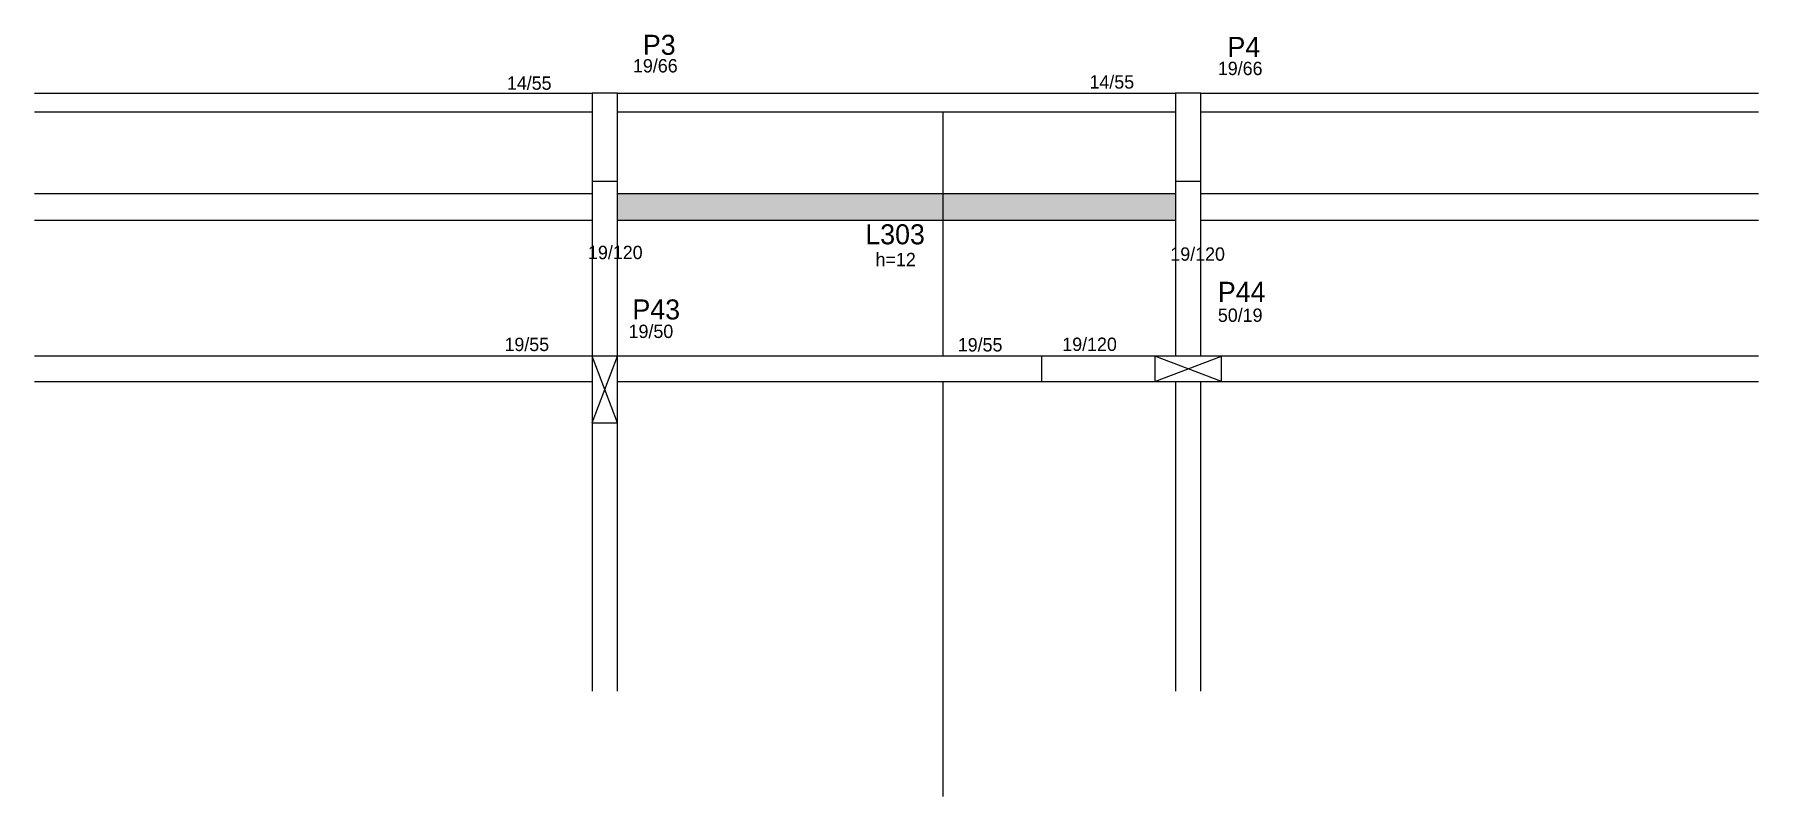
# Model space of a CAD drawing. Header units: metres. Extents: x 3167 to 4459, y 2281 to 2852.
import ezdxf

# ---------------------------------------------------------------- set-up
doc = ezdxf.new("R2010")
doc.units = ezdxf.units.M
for name, color, linetype in [('1', 7, 'Continuous'), ('3', 7, 'Continuous'), ('4', 7, 'Continuous'), ('7', 7, 'Continuous'), ('Hachura', 7, 'Continuous'), ('Painéis', 7, 'Continuous')]:
    doc.layers.add(name, color=color, linetype=linetype)

msp = doc.modelspace()

# ---------------------------------------------------------------- hatches: boundary and pattern name
at = {"layer": 'Hachura'}
h = msp.add_hatch(color=7, dxfattribs=at)
h.dxf.hatch_style = 1
h.paths.add_polyline_path([(3604.1, 2712.9), (4022.1, 2712.9), (4022.1, 2712.9), (4022.1, 2732.9), (4022.1, 2732.9), (3604.1, 2732.9), (3604.1, 2732.9), (3604.1, 2712.9)])

# ---------------------------------------------------------------- linework, layer by layer
at = {"layer": '1', "color": 7, "lineweight": 25}
for p, q in [((3585.1, 2560.9), (3604.1, 2610.9)), ((3604.1, 2560.9), (3585.1, 2610.9)), ((4006.6, 2591.9), (4056.6, 2610.9)), ((4056.6, 2591.9), (4006.6, 2610.9))]:
    msp.add_line(p, q, dxfattribs=at)
at = {"layer": '3', "color": 7, "lineweight": 25}
for p, q in [((3167.1, 2807.9), (3585.1, 2807.9)), ((3604.1, 2807.9), (4022.1, 2807.9)), ((4041.1, 2807.9), (4459.1, 2807.9)), ((3167.1, 2793.9), (3585.1, 2793.9)), ((3604.1, 2793.9), (4022.1, 2793.9)), ((4041.1, 2793.9), (4459.1, 2793.9)), ((3922.1, 2591.9), (3922.1, 2610.9))]:
    msp.add_line(p, q, dxfattribs=at)
for points in [[(3585.1, 2741.9), (3585.1, 2610.9)], [(3604.1, 2610.9), (3604.1, 2741.9)], [(4022.1, 2741.9), (4022.1, 2610.9)], [(4041.1, 2610.9), (4041.1, 2741.9)], [(3585.1, 2610.9), (3167.1, 2610.9)], [(4006.6, 2610.9), (3604.1, 2610.9)], [(4459.1, 2610.9), (4056.6, 2610.9)], [(3167.1, 2591.9), (3585.1, 2591.9)], [(3585.1, 2591.9), (3585.1, 2359.9)], [(3604.1, 2591.9), (4006.6, 2591.9)], [(3604.1, 2359.9), (3604.1, 2591.9)], [(4022.1, 2591.9), (4022.1, 2359.9)], [(4041.1, 2359.9), (4041.1, 2591.9)], [(4056.6, 2591.9), (4459.1, 2591.9)]]:
    msp.add_lwpolyline(points, dxfattribs=at)
at = {"layer": '7', "color": 7, "lineweight": 25}
for points in [[(3585.1, 2741.9), (3604.1, 2741.9), (3604.1, 2807.9), (3585.1, 2807.9), (3585.1, 2741.9)], [(4022.1, 2741.9), (4041.1, 2741.9), (4041.1, 2807.9), (4022.1, 2807.9), (4022.1, 2741.9)], [(3585.1, 2560.9), (3604.1, 2560.9), (3604.1, 2610.9), (3585.1, 2610.9), (3585.1, 2560.9)], [(4006.6, 2591.9), (4056.6, 2591.9), (4056.6, 2610.9), (4006.6, 2610.9), (4006.6, 2591.9)]]:
    msp.add_lwpolyline(points, dxfattribs=at)
at = {"layer": 'Painéis', "color": 7, "lineweight": 25}
for p, q in [((3848.1, 2610.9), (3848.1, 2793.9)), ((3167.1, 2732.9), (3585.1, 2732.9)), ((3604.1, 2732.9), (4022.1, 2732.9)), ((4041.1, 2732.9), (4459.1, 2732.9)), ((3167.1, 2712.9), (3585.1, 2712.9)), ((3604.1, 2712.9), (4022.1, 2712.9)), ((4041.1, 2712.9), (4459.1, 2712.9)), ((3848.1, 2280.9), (3848.1, 2591.9))]:
    msp.add_line(p, q, dxfattribs=at)

# ---------------------------------------------------------------- texts
at = {"layer": '3', "color": 7, "lineweight": 25}
for s, p in [('19/66', (3615.6, 2823.5)), ('19/66', (4053.9, 2821.5)), ('14/55', (3521.1, 2810.5)), ('14/55', (3957.7, 2811.4)), ('19/120', (3581.9, 2683.6)), ('h=12', (3797.4, 2678.3)), ('19/120', (4018.3, 2682.4)), ('50/19', (4053.9, 2636.6)), ('19/55', (3519.3, 2614.7)), ('19/50', (3612.3, 2624.5)), ('19/55', (3859, 2614.4)), ('19/120', (3937.3, 2614.8))]:
    msp.add_text(s, height=10, dxfattribs=at).set_placement(p)
at = {"layer": '4', "color": 7, "lineweight": 25}
for s, p in [('P3', (3623, 2836.7)), ('P4', (4061.1, 2835.1)), ('L303', (3789.7, 2694.7)), ('P44', (4053.9, 2651.6)), ('P43', (3615.2, 2638.4))]:
    msp.add_text(s, height=15, dxfattribs=at).set_placement(p)

doc.saveas('drawing.dxf')
